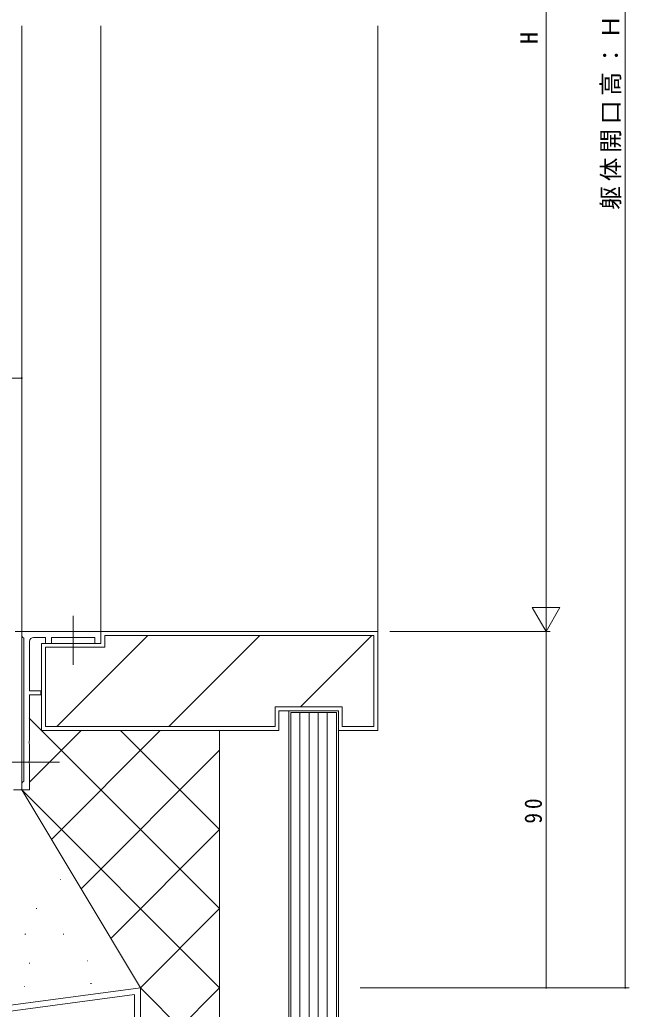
# Model space of a CAD drawing. Units: millimetres, scale not verified. Extents: x -594 to 539, y -420 to 386.
# Drawn here: x -350.5 to -196.5, y -218.6 to 31.3 of the extents above; entities that cross this region are included whole.
import ezdxf
from ezdxf.enums import TextEntityAlignment as Align

# ---------------------------------------------------------------- set-up
doc = ezdxf.new("R2010")
doc.units = ezdxf.units.MM
doc.header["$LTSCALE"] = 2
doc.linetypes.add('CHAIN2', pattern=[12, 9, -1, 1, -1])
for name, color, linetype, lineweight in [('0-3_YKK_11', 7, 'Continuous', 9), ('0-4_YKK_12', 2, 'Continuous', 9), ('0-5_YSS_K', 3, 'Continuous', 9), ('0-6_YKK_13', 4, 'Continuous', 9), ('0-7_YKK_D', 6, 'Continuous', 9)]:
    doc.layers.add(name, color=color, linetype=linetype, lineweight=lineweight)
doc.styles.add('ＭＳ ゴシック', font='')
doc.styles.get('ＭＳ ゴシック').set_extended_font_data('MS Gothic')

msp = doc.modelspace()

# ---------------------------------------------------------------- linework, layer by layer
at = {"layer": '0-3_YKK_11'}
for p, q in [((-351.632, -123.184), (-350.002, -123.184)), ((-350.002, -123.184), (-350.002, -163.184)), ((-350.002, -123.184), (-330.002, -123.184)), ((-350.002, -124.384), (-350.002, -123.184)), ((-349.702, -124.684), (-350.002, -124.384)), ((-349.502, -124.884), (-349.702, -124.684)), ((-349.502, -160.984), (-349.502, -124.884)), ((-344.002, -124.684), (-347.002, -124.684)), ((-344.002, -126.184), (-344.002, -124.684)), ((-342.502, -124.684), (-342.502, -126.184)), ((-331.502, -124.684), (-342.502, -124.684)), ((-331.502, -126.184), (-331.502, -124.684)), ((-330.002, -123.184), (-330.002, -126.184)), ((-348.002, -125.684), (-348.002, -138.184)), ((-342.502, -126.184), (-344.002, -126.184)), ((-330.002, -126.184), (-331.502, -126.184)), ((-348.002, -138.184), (-345.202, -138.184)), ((-348.002, -139.184), (-348.002, -150.726)), ((-345.202, -139.184), (-348.002, -139.184)), ((-345.202, -138.184), (-345.202, -139.184)), ((-348.002, -150.726), (-348.122, -150.909)), ((-348.122, -150.909), (-348.122, -151.459)), ((-348.122, -151.459), (-348.002, -151.642)), ((-348.002, -151.642), (-348.002, -155.726)), ((-348.002, -155.726), (-348.122, -155.909)), ((-348.122, -155.909), (-348.122, -156.459)), ((-348.122, -156.459), (-348.002, -156.642)), ((-348.002, -156.642), (-348.002, -163.184)), ((-350.002, -161.484), (-349.702, -161.184)), ((-350.002, -163.184), (-350.002, -161.484)), ((-349.702, -161.184), (-349.502, -160.984)), ((-350.002, -163.184), (-352.044, -163.184)), ((-348.002, -163.184), (-350.002, -163.184))]:
    msp.add_line(p, q, dxfattribs=at)
msp.add_arc((-347.002, -125.684), 1, 90, 179.99998, dxfattribs=at)
at = {"layer": '0-4_YKK_12'}
for p, q in [((-350.002, 29.816), (-350.002, -123.184)), ((-330.002, 29.816), (-330.002, -125.885))]:
    msp.add_line(p, q, dxfattribs=at)
at = {"layer": '0-5_YSS_K'}
for p, q in [((-260.002, 29.816), (-260.002, -123.184)), ((-341.139, -147.184), (-318.139, -124.184)), ((-330.002, -123.184), (-260.002, -123.184)), ((-330.002, -123.184), (-330.002, -126.184)), ((-261.002, -124.184), (-329.002, -124.184)), ((-329.002, -127.184), (-329.002, -124.184)), ((-312.855, -147.184), (-289.855, -124.184)), ((-279.571, -142.184), (-261.57, -124.184)), ((-261.002, -147.184), (-261.002, -124.184)), ((-260.002, -123.184), (-260.002, -148.184)), ((-345.002, -126.184), (-345.002, -148.184)), ((-345.002, -126.184), (-330.002, -126.184)), ((-344.002, -127.184), (-344.002, -147.184)), ((-329.002, -127.184), (-344.002, -127.184)), ((-269.002, -142.184), (-269.002, -147.184)), ((-285.002, -143.184), (-285.002, -148.184)), ((-270.002, -143.184), (-285.002, -143.184)), ((-282.502, -143.184), (-282.502, -318)), ((-270.002, -143.184), (-282.502, -143.184)), ((-282.002, -143.684), (-282.002, -318)), ((-270.502, -143.684), (-282.002, -143.684)), ((-279.702, -143.684), (-279.702, -318)), ((-277.402, -143.684), (-277.402, -318)), ((-275.102, -143.684), (-275.102, -318)), ((-272.802, -143.684), (-272.802, -318)), ((-270.502, -318), (-270.502, -143.684)), ((-270.002, -143.184), (-270.002, -148.184)), ((-270.002, -318), (-270.002, -143.184)), ((-348.102, -145.089), (-300.002, -193.189)), ((-344.002, -147.184), (-286.002, -147.184)), ((-340.802, -147.184), (-286.002, -147.184)), ((-269.002, -147.184), (-261.002, -147.184)), ((-334.972, -148.184), (-348.002, -161.214)), ((-345.002, -148.184), (-285.002, -148.184)), ((-314.982, -148.184), (-342.495, -175.696)), ((-341.802, -148.184), (-285.002, -148.184)), ((-325.009, -148.184), (-300.002, -173.191)), ((-300.002, -213.187), (-300.002, -148.184)), ((-270.002, -148.184), (-260.002, -148.184)), ((-300.002, -153.193), (-334.999, -188.189)), ((-350.15, -163.039), (-300.002, -213.187)), ((-350.002, -163.184), (-320, -213.187)), ((-349.898, -163.111), (-349.99, -163.203)), ((-300.002, -173.191), (-327.499, -200.688)), ((-340.32, -185.851), (-340.22, -185.851)), ((-346.317, -193.128), (-346.217, -193.128)), ((-300.002, -193.189), (-320, -213.187)), ((-349.198, -199.613), (-348.998, -199.613)), ((-339.565, -199.613), (-339.365, -199.613)), ((-348.127, -206.926), (-347.927, -206.926)), ((-333.466, -206.399), (-333.366, -206.399)), ((-332.609, -212.099), (-332.409, -212.099)), ((-470, -233.187), (-320, -213.187)), ((-321.5, -214.901), (-468.5, -234.5)), ((-349.316, -212.82), (-349.216, -212.82)), ((-320, -318), (-320, -213.187)), ((-320, -213.187), (-320, -318)), ((-320, -213.187), (-300.002, -233.185)), ((-300.002, -213.187), (-320, -233.185)), ((-300.002, -213.187), (-300.002, -318)), ((-321.5, -214.958), (-321.5, -318))]:
    msp.add_line(p, q, dxfattribs=at)
msp.add_lwpolyline([(-269.002, -142.184), (-286.002, -142.184), (-286.002, -147.184)], dxfattribs=at)
at = {"layer": '0-6_YKK_13', "linetype": 'CHAIN2'}
for p, q in [((-337.002, -131.622), (-337.002, -119.251)), ((-340.486, -156.184), (-355.518, -156.184))]:
    msp.add_line(p, q, dxfattribs=at)
at = {"layer": '0-7_YKK_D'}
for p, q in [((-197.502, 236.816), (-197.502, -213.187)), ((-217.502, 169.816), (-217.502, -116.184)), ((-420.002, -59.184), (-350.002, -59.184)), ((-350.002, -76.184), (-350.002, -58.184)), ((-217.502, -123.184), (-217.502, -111.059)), ((-214.002, -117.122), (-221.002, -117.122)), ((-217.502, -123.184), (-221.002, -117.122)), ((-217.502, -123.184), (-214.002, -117.122)), ((-257.002, -123.184), (-216.502, -123.184)), ((-254.502, -123.184), (-216.502, -123.184)), ((-217.502, -123.184), (-217.502, -213.187)), ((-264.502, -213.187), (-216.502, -213.187)), ((-257.002, -213.187), (-196.502, -213.187))]:
    msp.add_line(p, q, dxfattribs=at)
for centre, start, end in [((-350.002, -59.184), 0, 180), ((-350.002, -59.184), 180, 0), ((-217.502, -213.187), 90, 270), ((-217.502, -213.187), 270, 90), ((-197.502, -213.187), 90, 270), ((-197.502, -213.187), 270, 90)]:
    msp.add_arc(centre, 0.106, start, end, dxfattribs=at)

# ---------------------------------------------------------------- texts
at = {"layer": '0-7_YKK_D', "color": 7, "style": 'ＭＳ ゴシック'}
msp.add_text('H', height=4.399, rotation=90, dxfattribs=at).set_placement((-218.302, 25.216), align=Align.BOTTOM_LEFT)
at = {"layer": '0-7_YKK_D', "color": 7, "char_height": 4.399, "attachment_point": 7, "rotation": 90, "style": 'ＭＳ ゴシック'}
for s, insert in [('\\T1.2;躯体開口高：Ｈ＋150', (-198.502, -16.666)), ('\\T1.36;\\W0.9;90', (-218.502, -171.706))]:
    msp.add_mtext(s, dxfattribs=dict(at, insert=insert))

doc.saveas('drawing.dxf')
